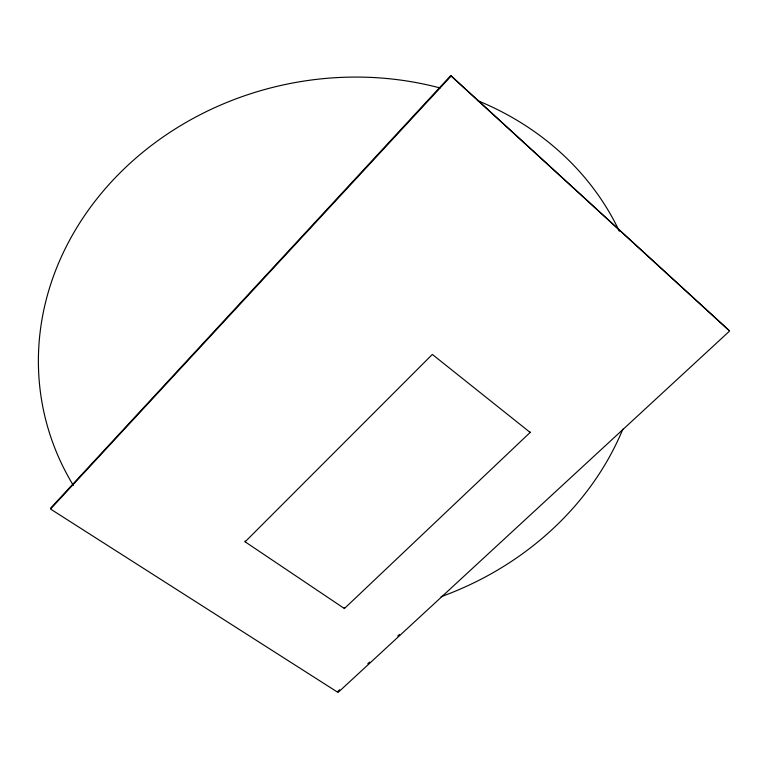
<?xml version="1.0" encoding="UTF-8"?>
<svg xmlns="http://www.w3.org/2000/svg" width="768" height="768" viewBox="0 0 768 768"><rect width="100%" height="100%" fill="white"/><g stroke="black" fill="none" stroke-linecap="round" stroke-linejoin="round"><path stroke-width="1.15" d="M50.726 508.051L450.778 75.533L728.918 330.259M245.117 541.814L432.336 354.432L530.17 432.442L344.4 608.534L245.117 541.814L245.069 540.979M337.891 691.354L339.648 689.731M367.834 663.706L369.59 662.074M397.776 636.058L399.533 634.426M529.824 431.702L530.17 432.442M344.266 607.661L344.4 608.534M622.848 429.11A303.437 268.339 -12.4 0 1 441.062 596.707M73.325 485.395A303.437 268.339 -12.4 0 1 111.514 181.718A303.437 268.339 -12.4 0 1 440.083 87.984M477.35 100.493A303.437 268.339 -12.4 0 1 619.315 231.216M451.142 76.032L50.525 509.04L338.045 692.467L729.6 331.037L451.142 76.032"/></g></svg>
